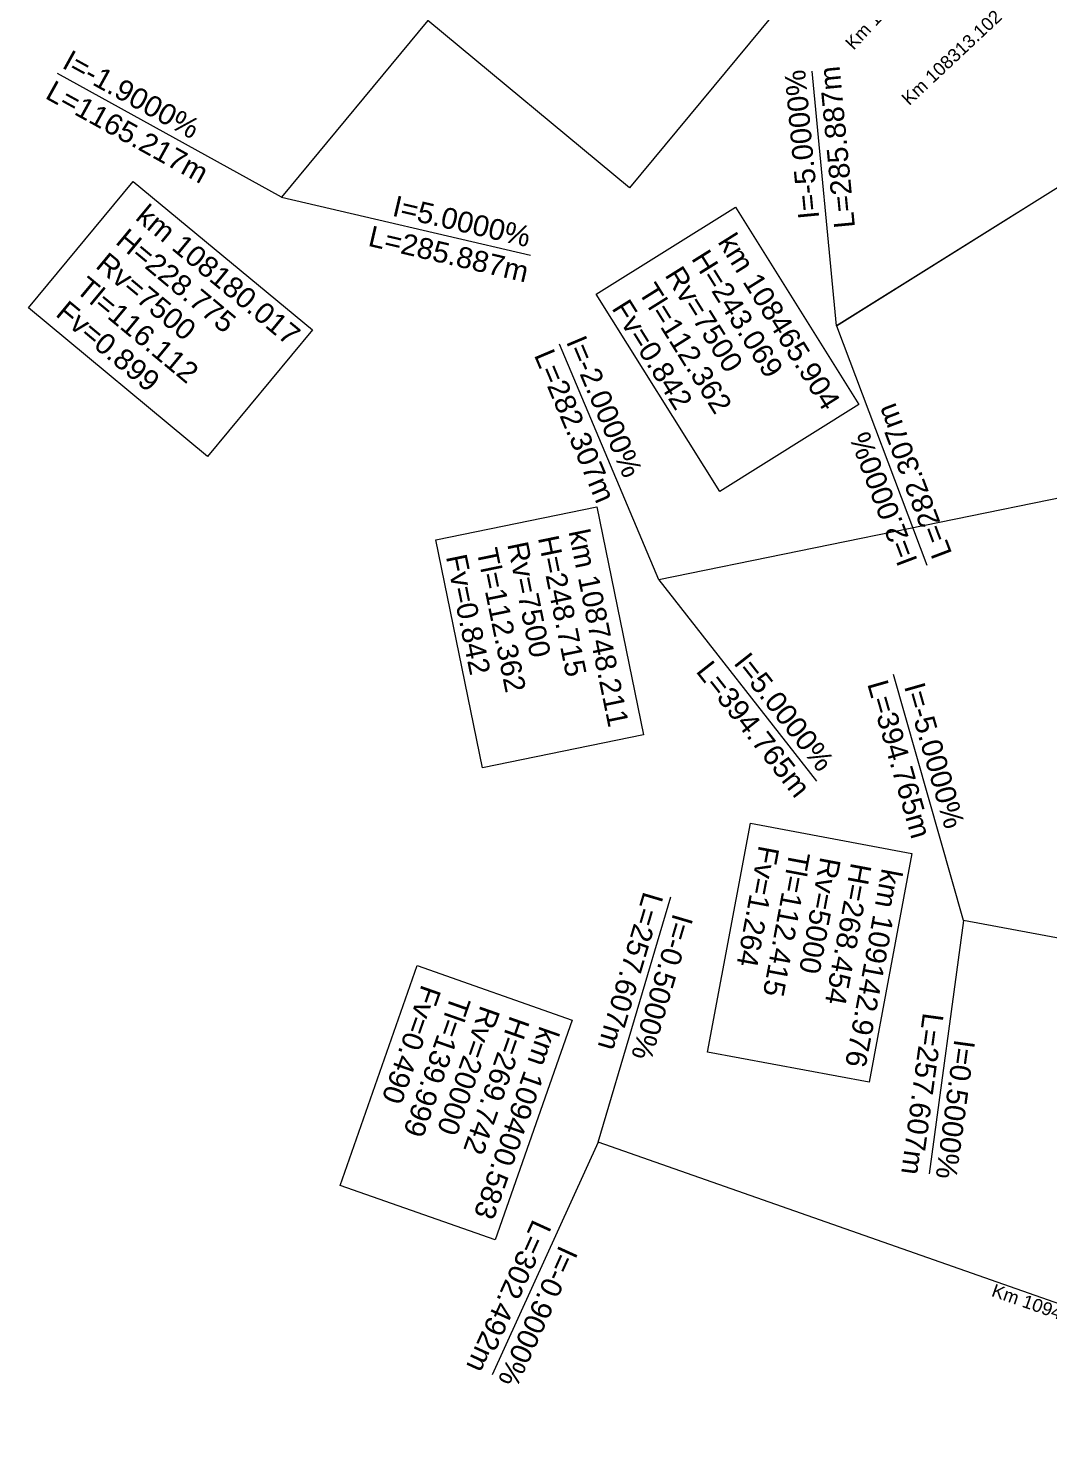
# Model space of a CAD drawing. Extents: x 2610184 to 2620710, y 1263771 to 1270672.
# Drawn here: x 2613720 to 2614332, y 1266080 to 1266934 of the extents above; entities that cross this region are included whole.
import ezdxf

# ---------------------------------------------------------------- set-up
doc = ezdxf.new("R2010")
doc.units = 0
doc.header["$LTSCALE"] = 5
doc.layers.add('Grundriss_16', color=7, linetype='CONTINUOUS')
doc.layers.add('QP_reel_16', color=7, linetype='CONTINUOUS')
doc.styles.add('ARIAL', font='arial.ttf')

msp = doc.modelspace()

# ---------------------------------------------------------------- linework, layer by layer
at = {"layer": 'QP_reel_16', "color": 1, "linetype": 'Continuous', "lineweight": 18}
for p, q in [((2614564.3, 1266980.63), (2614204.48, 1266755.58)), ((2613871.64, 1266832.72), (2613737.43, 1266906.87)), ((2614204.48, 1266755.58), (2614189.9, 1266908.22)), ((2613871.64, 1266832.72), (2614020.98, 1266797.94)), ((2614204.48, 1266755.58), (2614321.06, 1266828.5)), ((2614204.48, 1266755.58), (2614258.72, 1266612.16)), ((2614097.86, 1266603.27), (2614038.3, 1266744.56)), ((2614668.52, 1266719.88), (2614097.86, 1266603.27)), ((2614097.86, 1266603.27), (2614192.51, 1266482.63)), ((2614280.66, 1266399.19), (2614238.54, 1266546.62)), ((2614061.65, 1266266.25), (2614105.13, 1266413.29)), ((2614280.66, 1266399.19), (2614259.96, 1266247.26)), ((2614663.07, 1266327.48), (2614280.66, 1266399.19)), ((2614061.65, 1266266.25), (2613998.12, 1266126.7)), ((2614591.86, 1266080.22), (2614061.65, 1266266.25))]:
    msp.add_line(p, q, dxfattribs=at)
for points in [[(2613827.44, 1266677.3), (2613720.02, 1266766.41), (2613782.87, 1266842.17), (2613890.29, 1266753.07)], [(2614134.46, 1266656.18), (2614060.45, 1266774.5), (2614143.91, 1266826.7), (2614217.92, 1266708.37)], [(2613992.26, 1266490.64), (2613964.32, 1266627.38), (2614060.76, 1266647.09), (2614088.71, 1266510.35)], [(2614127.21, 1266320.27), (2614152.93, 1266457.44), (2614249.68, 1266439.3), (2614223.96, 1266302.13)], [(2613906.9, 1266240.35), (2613953.11, 1266372.04), (2614045.99, 1266339.45), (2613999.79, 1266207.76)]]:
    msp.add_lwpolyline(points, close=True, dxfattribs=at)
msp.add_polyline3d([(2614374.02, 1267192.27, 0), (2614080.34, 1266838.25, 2.5), (2613959.43, 1266938.55, 0), (2613871.64, 1266832.72, 0)], dxfattribs=at)

# ---------------------------------------------------------------- texts
at = {"layer": 'Grundriss_16', "color": 30, "lineweight": -3, "style": 'ARIAL'}
for s, rotation, p in [('Km 108243.440', 47.29475, (2614214.72, 1266920.44)), ('Km 108313.102', 43.10558, (2614248.01, 1266887.22)), ('Km 109405.752', 340.66181, (2614296.83, 1266174.14))]:
    msp.add_text(s, height=7.8125, rotation=rotation, dxfattribs=at).set_placement(p)
at = {"layer": 'QP_reel_16', "color": 1, "lineweight": 18, "style": 'ARIAL'}
for s, rotation, p in [('I=-1.9000%', 331.081, (2613739.44, 1266910.52)), ('L=285.887m', 95.45837, (2614215.58, 1266814.61)), ('L=1165.217m', 331.081, (2613729.37, 1266892.28)), ('I=-5.0000%', 95.45837, (2614194.13, 1266820.13)), ('I=5.0000%', 346.88809, (2613937.52, 1266821.66)), ('km 108180.017', 320.32304, (2613783.52, 1266819.68)), ('L=285.887m', 346.88809, (2613923.05, 1266803.63)), ('H=228.775', 320.32304, (2613771.55, 1266805.25)), ('km 108465.904', 302.02342, (2614132.95, 1266805.91)), ('Rv=7500', 320.32304, (2613759.58, 1266790.82)), ('H=243.069', 302.02342, (2614117.05, 1266795.97)), ('Rv=7500', 302.02342, (2614101.16, 1266786.03)), ('Tl=116.112', 320.32304, (2613747.61, 1266776.39)), ('Tl=112.362', 302.02342, (2614085.26, 1266776.09)), ('Fv=0.899', 320.32304, (2613735.63, 1266761.95)), ('Fv=0.842', 302.02342, (2614069.36, 1266766.14)), ('I=-2.0000%', 292.85866, (2614042.14, 1266746.18)), ('L=282.307m', 292.85866, (2614022.94, 1266738.09)), ('L=282.307m', 110.71349, (2614273.94, 1266619.02)), ('I=2.0000%', 110.71349, (2614253.3, 1266614.71)), ('H=248.715', 281.54873, (2614025.39, 1266628.51)), ('km 108748.211', 281.54873, (2614043.76, 1266632.27)), ('Tl=112.362', 281.54873, (2613988.65, 1266621)), ('Rv=7500', 281.54873, (2614007.02, 1266624.76)), ('Fv=0.842', 281.54873, (2613970.28, 1266617.25)), ('I=5.0000%', 308.11378, (2614142.29, 1266553.39)), ('L=394.765m', 308.11378, (2614119.73, 1266548.4)), ('L=394.765m', 285.94483, (2614222.8, 1266541.05)), ('I=-5.0000%', 285.94483, (2614244.9, 1266539.53)), ('Fv=1.264', 259.37978, (2614158.01, 1266444.64)), ('Tl=112.415', 259.37978, (2614176.44, 1266441.18)), ('Rv=5000', 259.37978, (2614194.87, 1266437.73)), ('H=268.454', 259.37978, (2614213.3, 1266434.27)), ('km 109142.976', 259.37978, (2614231.72, 1266430.81)), ('L=257.607m', 253.52794, (2614088.85, 1266417.03)), ('I=-0.5000%', 253.52794, (2614106.7, 1266403.89)), ('Fv=0.490', 250.66553, (2613955.9, 1266361.27)), ('Tl=139.999', 250.66553, (2613973.59, 1266355.06)), ('Rv=20000', 250.66553, (2613991.28, 1266348.85)), ('H=269.742', 250.66553, (2614008.98, 1266342.65)), ('L=257.607m', 262.24219, (2614256.36, 1266344.27)), ('km 109400.583', 250.66553, (2614026.67, 1266336.44)), ('I=0.5000%', 262.24219, (2614275.21, 1266328.31)), ('L=302.492m', 245.52277, (2614022.58, 1266220.64)), ('I=-0.9000%', 245.52277, (2614038.42, 1266205.15))]:
    msp.add_text(s, height=12.5, rotation=rotation, dxfattribs=at).set_placement(p)

doc.saveas('drawing.dxf')
